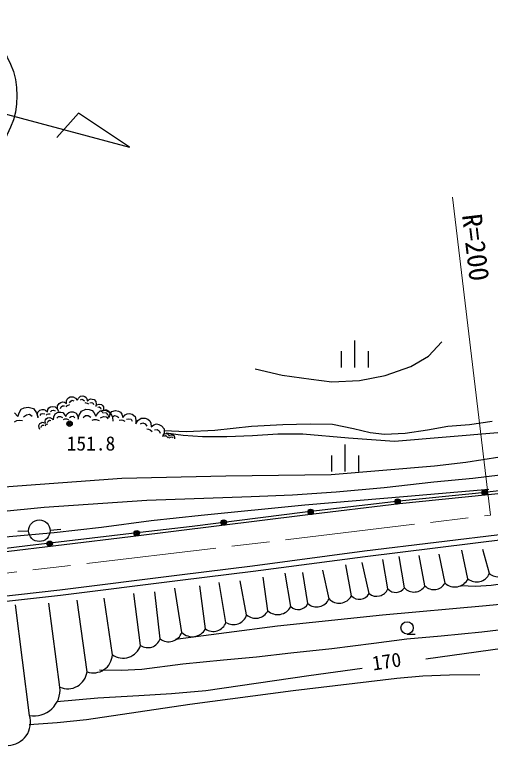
# Model space of a CAD drawing. Units: millimetres, scale not verified. Extents: x 40000 to 680000, y 20000 to 380000.
# Drawn here: x 297072 to 341028, y 263419 to 330969 of the extents above; entities that cross this region are included whole.
import ezdxf
from ezdxf.enums import TextEntityAlignment as Align

# ---------------------------------------------------------------- set-up
doc = ezdxf.new("R2010")
doc.units = ezdxf.units.MM
doc.header["$LTSCALE"] = 1000
doc.linetypes.add('CHAIN', pattern=[18.5, 12, -1.5, 3.5, -1.5])
for name, color, linetype, lineweight in [('S-BGD', 7, 'Continuous', 25), ('S-BMK', 2, 'CHAIN', 13), ('S-BMK-SRVR', 3, 'Continuous', 25), ('S-STR-HTXT', 7, 'Continuous', 13)]:
    doc.layers.add(name, color=color, linetype=linetype, lineweight=lineweight)
doc.styles.add('ＭＳ ゴシック', font='')
doc.styles.get('ＭＳ ゴシック').set_extended_font_data('MS Gothic')

msp = doc.modelspace()

# ---------------------------------------------------------------- linework, layer by layer
at = {"layer": 'S-BGD'}
for p, q in [((328478, 300851), (328478, 298353)), ((335326, 299406), (336547, 300724)), ((327229, 299852), (327229, 298353)), ((329728, 299852), (329728, 298353)), ((333665, 298429), (335326, 299406)), ((319306, 298234), (321797, 297648)), ((331321, 297600), (333665, 298429)), ((321797, 297648), (324459, 297282)), ((324459, 297282), (326388, 297038)), ((328928, 297160), (331321, 297600)), ((326388, 297038), (328928, 297160)), ((301874, 295019), (301876, 295253)), ((301876, 295253), (301918, 295417)), ((301918, 295417), (302035, 295533)), ((302035, 295533), (302207, 295634)), ((302156, 295093), (302253, 295243)), ((302207, 295634), (302475, 295653)), ((302253, 295243), (302391, 295325)), ((302391, 295325), (302555, 295283)), ((302475, 295653), (302700, 295508)), ((302700, 295508), (302857, 295322)), ((302870, 295329), (302973, 295522)), ((302973, 295522), (303145, 295692)), ((303143, 295351), (303280, 295419)), ((303145, 295692), (303384, 295725)), ((303280, 295419), (303416, 295372)), ((303384, 295725), (303554, 295668)), ((303416, 295372), (303530, 295258)), ((303554, 295668), (303679, 295587)), ((303679, 295587), (303747, 295451)), ((303747, 295451), (303791, 295246)), ((303791, 295246), (303951, 295382)), ((303951, 295382), (304088, 295449)), ((304088, 295449), (304236, 295437)), ((304236, 295437), (304407, 295379)), ((304407, 295379), (304577, 295208)), ((304577, 295208), (304610, 294969)), ((297686, 294492), (297964, 294618)), ((297964, 294618), (298327, 294685)), ((298327, 294685), (298804, 294547)), ((298804, 294547), (299103, 294150)), ((300150, 294464), (300230, 294614)), ((300230, 294614), (300372, 294699)), ((300372, 294699), (300563, 294757)), ((300563, 294757), (300828, 294712)), ((300828, 294712), (301012, 294517)), ((301012, 294517), (301120, 294299)), ((301029, 294798), (301175, 295024)), ((301048, 294531), (301029, 294798)), ((301136, 294304), (301048, 294531)), ((301175, 295024), (301347, 295126)), ((301316, 294550), (301358, 294714)), ((301347, 295126), (301505, 295173)), ((301358, 294714), (301496, 294796)), ((301496, 294796), (301674, 294808)), ((301505, 295173), (301669, 295130)), ((301669, 295130), (301874, 295019)), ((301824, 294711), (301907, 294807)), ((301907, 294807), (302011, 294868)), ((302011, 294868), (302169, 294915)), ((303552, 295099), (303665, 295098)), ((303665, 295098), (303768, 295064)), ((303768, 295064), (303893, 294984)), ((304007, 295097), (304166, 295119)), ((304166, 295119), (304303, 295073)), ((304303, 295073), (304370, 294936)), ((304530, 294768), (304681, 294891)), ((304610, 294969), (304575, 294753)), ((304681, 294891), (304880, 294972)), ((304762, 294692), (304897, 294701)), ((304880, 294972), (305087, 294918)), ((304897, 294701), (304994, 294617)), ((304994, 294617), (305048, 294484)), ((305087, 294918), (305208, 294812)), ((305208, 294812), (305283, 294704)), ((305291, 294568), (305258, 294385)), ((305283, 294704), (305291, 294568)), ((297071, 294153), (297356, 293830)), ((297356, 293830), (297508, 294233)), ((297508, 294233), (297686, 294492)), ((297892, 293778), (298157, 293977)), ((298157, 293977), (298448, 294030)), ((298448, 294030), (298706, 293852)), ((299103, 294150), (299256, 293727)), ((299175, 293959), (299220, 294224)), ((299207, 293718), (299175, 293959)), ((299220, 294224), (299415, 294408)), ((299415, 294408), (299606, 294466)), ((299440, 293914), (299520, 294064)), ((299520, 294064), (299673, 294110)), ((299606, 294466), (299771, 294475)), ((299673, 294110), (299849, 294080)), ((299771, 294475), (299921, 294395)), ((299921, 294395), (300094, 294238)), ((299972, 293951), (300075, 294024)), ((300075, 294024), (300190, 294059)), ((300094, 294238), (300150, 294464)), ((300190, 294059), (300355, 294067)), ((300385, 294243), (300515, 294366)), ((300515, 294366), (300668, 294413)), ((300668, 294413), (300817, 294333)), ((300699, 293800), (300831, 294078)), ((300831, 294078), (301104, 294222)), ((301104, 294222), (301334, 294227)), ((301334, 294227), (301519, 294185)), ((301519, 294185), (301660, 294050)), ((301660, 294050), (301803, 293823)), ((301803, 293823), (301936, 294056)), ((301936, 294056), (302071, 294197)), ((302071, 294197), (302254, 294247)), ((302254, 294247), (302484, 294252)), ((302484, 294252), (302763, 294120)), ((302763, 294120), (302906, 293847)), ((302906, 293847), (302958, 293572)), ((302955, 293572), (303042, 293951)), ((303042, 293951), (303258, 294322)), ((303258, 294322), (303653, 294490)), ((303414, 293736), (303617, 293915)), ((303617, 293915), (303873, 293899)), ((303653, 294490), (303972, 294470)), ((303873, 293899), (304120, 293756)), ((303972, 294470), (304224, 294390)), ((304224, 294390), (304403, 294187)), ((304403, 294187), (304575, 293856)), ((304575, 293856), (304787, 294163)), ((304787, 294163), (304990, 294343)), ((304990, 294343), (305249, 294391)), ((305011, 294346), (305104, 294307)), ((305104, 294307), (305177, 294244)), ((305177, 294244), (305252, 294135)), ((305249, 294391), (305569, 294371)), ((305258, 294385), (305436, 294442)), ((305384, 294189), (305523, 294153)), ((305436, 294442), (305571, 294451)), ((305523, 294153), (305619, 294068)), ((305569, 294371), (305940, 294156)), ((305571, 294451), (305688, 294390)), ((305619, 294068), (305628, 293933)), ((305688, 294390), (305809, 294285)), ((305727, 293718), (305845, 294012)), ((305835, 293879), (305733, 293713)), ((305809, 294285), (305890, 294086)), ((305890, 294086), (305835, 293879)), ((305845, 294012), (306065, 294282)), ((305940, 294156), (306108, 293761)), ((306065, 294282), (306403, 294367)), ((306116, 293792), (306302, 293911)), ((306302, 293911), (306505, 293866)), ((306403, 294367), (306657, 294311)), ((306505, 293866), (306685, 293719)), ((306657, 294311), (306849, 294215)), ((306849, 294215), (306967, 294030)), ((306967, 294030), (307063, 293742)), ((307063, 293742), (307272, 293962)), ((307272, 293962), (307458, 294081)), ((307458, 294081), (307672, 294087)), ((307672, 294087), (307926, 294031)), ((307926, 294031), (308197, 293811)), ((297072, 293326), (297277, 293439)), ((297277, 293439), (297496, 293479)), ((297496, 293479), (297800, 293460)), ((299392, 293160), (299514, 293248)), ((299514, 293248), (299629, 293294)), ((299629, 293294), (299754, 293274)), ((299754, 293274), (299915, 293206)), ((299900, 293380), (299920, 293505)), ((299915, 293206), (299900, 293380)), ((299920, 293505), (299999, 293600)), ((299999, 293600), (300121, 293688)), ((300120, 293280), (300182, 293399)), ((300121, 293688), (300319, 293721)), ((300182, 293399), (300279, 293470)), ((300279, 293470), (300405, 293450)), ((300319, 293721), (300498, 293628)), ((300498, 293628), (300628, 293500)), ((300659, 293523), (300699, 293800)), ((300978, 293668), (301113, 293809)), ((301113, 293809), (301297, 293812)), ((301297, 293812), (301483, 293724)), ((301579, 293543), (301716, 293591)), ((301716, 293591), (301854, 293594)), ((301854, 293594), (302039, 293552)), ((302127, 293738), (302309, 293834)), ((302309, 293834), (302493, 293838)), ((302493, 293838), (302634, 293703)), ((304232, 293493), (304428, 293545)), ((304428, 293545), (304619, 293533)), ((304619, 293533), (304871, 293453)), ((305014, 293700), (305278, 293812)), ((305278, 293812), (305533, 293797)), ((305533, 293797), (305713, 293593)), ((306108, 293761), (306148, 293374)), ((306742, 293494), (306906, 293511)), ((306906, 293511), (307058, 293477)), ((307058, 293477), (307250, 293382)), ((307396, 293562), (307622, 293619)), ((307622, 293619), (307825, 293574)), ((307825, 293574), (307943, 293388)), ((308197, 293811), (308282, 293473)), ((308282, 293473), (308265, 293157)), ((308267, 293157), (308460, 293437)), ((308460, 293437), (308755, 293669)), ((308693, 293142), (308916, 293222)), ((308755, 293669), (309131, 293678)), ((308916, 293222), (309119, 293127)), ((309131, 293678), (309384, 293559)), ((309384, 293559), (309563, 293413)), ((309563, 293413), (309643, 293190)), ((309643, 293190), (309676, 292865)), ((339098, 293084), (341198, 293401)), ((299300, 292981), (299392, 293160)), ((299333, 292783), (299300, 292981)), ((299414, 292620), (299333, 292783)), ((299531, 292816), (299551, 292941)), ((299551, 292941), (299648, 293012)), ((299648, 293012), (299780, 293034)), ((299899, 292972), (299955, 293049)), ((299955, 293049), (300028, 293102)), ((300028, 293102), (300142, 293148)), ((309119, 293127), (309274, 292930)), ((309280, 292680), (309456, 292659)), ((309456, 292659), (309607, 292588)), ((309607, 292588), (309786, 292442)), ((309676, 292865), (309947, 293047)), ((309947, 293047), (310171, 293127)), ((309983, 292597), (310233, 292603)), ((310171, 293127), (310397, 293082)), ((310233, 292603), (310436, 292507)), ((310397, 293082), (310650, 292963)), ((310436, 292507), (310516, 292284)), ((310650, 292963), (310883, 292668)), ((310850, 292522), (312950, 292425)), ((310883, 292668), (310892, 292293)), ((312950, 292425), (315563, 292571)), ((315563, 292571), (318957, 292913)), ((318957, 292913), (321863, 293084)), ((321863, 293084), (324378, 293132)), ((324378, 293132), (326454, 293108)), ((326454, 293108), (328383, 292717)), ((328383, 292717), (329921, 292327)), ((333164, 292278), (335215, 292595)), ((335215, 292595), (337096, 292937)), ((337096, 292937), (339098, 293084)), ((310757, 291985), (310808, 292109)), ((310892, 292293), (310799, 291965)), ((310808, 292109), (310901, 292223)), ((310901, 292223), (311044, 292259)), ((310922, 292016), (311001, 292066)), ((311001, 292066), (311087, 292046)), ((311044, 292259), (311152, 292235)), ((311087, 292046), (311163, 291984)), ((311152, 292235), (311233, 292194)), ((311186, 291889), (311256, 291896)), ((311233, 292194), (311282, 292115)), ((311256, 291896), (311320, 291881)), ((311282, 292115), (311323, 291993)), ((311320, 291881), (311401, 291840)), ((311323, 291993), (311411, 292086)), ((311411, 292086), (311490, 292136)), ((311463, 291917), (311559, 291940)), ((311490, 292136), (311581, 292138)), ((311559, 291940), (311645, 291921)), ((311581, 292138), (311688, 292114)), ((311645, 291921), (311695, 291842)), ((311688, 292114), (311802, 292021)), ((311802, 292021), (311838, 291878)), ((311838, 291878), (311830, 291744)), ((329921, 292327), (331259, 292180)), ((331259, 292180), (333164, 292278)), ((327584, 291219), (327584, 288721)), ((326334, 290220), (326334, 288721)), ((328833, 290220), (328833, 288721)), ((339646, 286748), (344424, 287283)), ((332586, 286035), (339646, 286748)), ((344393, 286945), (332646, 285734)), ((323922, 285001), (332586, 286035)), ((332646, 285734), (323928, 284691)), ((323928, 284691), (307767, 282706)), ((313489, 283683), (323922, 285001)), ((298357, 283233), (297358, 283202)), ((298264, 281901), (307855, 283041)), ((300354, 283327), (301352, 283391)), ((307855, 283041), (313489, 283683)), ((307767, 282706), (288009, 280317)), ((329398, 281390), (342731, 283029)), ((329461, 280894), (342798, 282534)), ((288030, 280653), (298264, 281901)), ((319041, 280023), (329398, 281390)), ((336837, 278427), (336309, 281092)), ((338958, 278808), (338376, 281472)), ((340933, 279297), (340334, 281527)), ((319106, 279528), (329461, 280894)), ((329820, 277449), (329183, 280331)), ((331560, 277884), (331087, 280602)), ((333083, 277992), (332610, 280874)), ((334987, 278155), (334459, 280983)), ((312316, 279173), (319041, 280023)), ((328188, 277231), (327660, 280113)), ((301261, 277807), (312316, 279173)), ((312379, 278678), (319106, 279528)), ((322585, 276252), (322057, 279352)), ((324162, 276524), (323689, 279406)), ((326120, 276959), (325538, 279624)), ((301319, 277311), (312379, 278678)), ((316601, 274784), (315964, 278482)), ((318505, 275491), (317923, 278645)), ((320463, 275872), (320044, 278971)), ((284890, 275986), (301261, 277807)), ((312521, 273860), (311884, 277938)), ((314697, 274186), (314169, 278155)), ((284951, 275490), (301319, 277311)), ((306102, 271793), (305357, 277014)), ((308713, 272663), (308077, 277449)), ((310508, 273262), (310035, 277612)), ((298432, 266193), (297143, 276415)), ((301261, 268803), (300243, 276579)), ((303763, 270216), (302854, 276850)), ((333329, 273713), (334079, 273713))]:
    msp.add_line(p, q, dxfattribs=at)
for points in [[(295765, 285049), (299788, 285424), (309290, 286096), (318927, 286420), (322741, 286582), (326768, 286862), (331224, 287262), (335803, 287778), (339400, 288124), (343186, 288595), (346245, 289154), (349297, 289814), (358687, 291810), (367916, 294352), (371638, 295485), (375569, 296573), (384809, 298952), (388378, 299710), (392006, 300370), (393247, 300515), (394647, 300557), (395458, 300408)], [(311078, 292301), (312647, 292087), (314443, 291962), (316664, 291960), (319060, 292067), (321392, 292203), (323686, 292223), (327910, 291835), (332173, 291553), (341713, 292348), (345559, 292695), (349385, 293141), (353813, 293723), (358215, 294422), (359792, 294782), (361437, 295269), (370334, 298828), (372559, 299726), (374701, 300479)], [(287616, 286660), (297334, 287424), (306992, 288129), (316593, 288330), (326311, 288466), (335863, 289248), (338752, 289605), (341912, 290103), (346346, 290753), (350896, 291530), (360147, 293548), (362443, 294203), (364911, 295020), (367389, 295919), (370167, 297047), (372007, 297928), (374141, 298828)], [(246941, 276955), (256123, 278697), (259441, 279152), (262879, 279521), (272313, 280502), (276892, 280936), (281550, 281482), (283972, 281749), (286566, 281927), (296219, 282704), (300721, 283103), (305101, 283593), (309680, 284193), (314300, 284695), (323900, 285647), (333365, 286449), (340894, 287113)], [(338279, 278188), (339679, 278143), (341097, 278214), (349951, 279447)], [(311949, 273249), (321366, 274465), (331047, 275498), (340638, 276355), (350117, 277280), (359554, 278214), (361742, 278445), (363766, 278559), (365765, 278588), (367650, 278473), (368408, 278121)], [(304922, 270398), (306924, 270385), (308835, 270476), (312605, 270956), (316366, 271320), (319413, 271590), (322589, 271973), (326378, 272363), (330246, 272864), (333303, 273255), (336488, 273560), (340254, 273908), (344091, 274366), (353664, 275666), (358179, 276266), (362791, 276773), (364890, 276994), (367292, 277124), (368657, 276762)], [(335062, 271417), (344570, 272736), (353979, 274030), (363673, 275033), (366066, 275187), (368321, 275235), (369241, 275237)], [(300983, 267481), (304768, 267813), (308551, 268043), (311561, 268210), (314748, 268491), (324247, 269869), (329197, 270555)], [(298409, 265359), (301004, 265536), (303712, 265824), (313264, 267238), (322804, 268500), (332399, 269640), (334790, 269849), (337247, 269954), (340039, 269967)]]:
    msp.add_lwpolyline(points, dxfattribs=at)
for centre, major_axis in [((302149, 293157), (250, 0)), ((302149, 293157), (150, 0)), ((302149, 293157), (50, 0)), ((340508, 286796), (250, 0)), ((340508, 286796), (150, 0)), ((340508, 286796), (50, 0)), ((332455, 285963), (250, 0)), ((332455, 285963), (150, 0)), ((332455, 285963), (50, 0)), ((324420, 285002), (250, 0)), ((324420, 285002), (150, 0)), ((324420, 285002), (50, 0)), ((299356, 283263), (1000, 0)), ((316387, 284017), (250, 0)), ((316387, 284017), (150, 0)), ((316387, 284017), (50, 0)), ((308355, 283030), (250, 0)), ((308355, 283030), (150, 0)), ((308355, 283030), (50, 0)), ((300322, 282058), (250, 0)), ((300322, 282058), (150, 0)), ((300322, 282058), (50, 0)), ((333329, 274283), (570, 0))]:
    msp.add_ellipse(centre, major_axis=major_axis, ratio=0.999623, dxfattribs=at)
for centre, major_axis, start_param, end_param in [((341688, 280161), (1147, 0), 3.994117, 5.848707), ((339762, 279793), (1271, 0), 4.028147, 5.882738), ((335810, 278985), (1168, 0), 3.931106, 5.785696), ((337755, 279413), (1347, 0), 3.96269, 5.81728), ((330527, 278319), (1121, 0), 4.030072, 5.884663), ((332281, 278509), (954, 0), 3.856401, 5.710992), ((333974, 278788), (1194, 0), 3.870599, 5.72519), ((324978, 277476), (1254, 0), 4.003763, 5.858353), ((327052, 277870), (1303, 0), 3.915921, 5.770512), ((328922, 277952), (1029, 0), 3.917645, 5.772236), ((323271, 276980), (1001, 0), 3.955829, 5.810419), ((319341, 276415), (1247, 0), 3.977142, 5.831732), ((321381, 276857), (1347, 0), 3.96269, 5.81728), ((317288, 275851), (1269, 0), 4.14073, 5.99532), ((315425, 275199), (1247, 0), 4.089605, 5.944195), ((311290, 274315), (1312, 0), 4.074069, 5.92866), ((313487, 274838), (1375, 0), 3.933984, 5.788574), ((309386, 273635), (1183, 0), 4.106844, 5.961435), ((307081, 273207), (1720, 0), 4.106844, 5.961435), ((304341, 271882), (1763, 0), 4.378444, 6.233034), ((301982, 270448), (1796, 0), 4.299545, 6.154135), ((298867, 268558), (2406, 0), 4.530513, 6.385104), ((296413, 265540), (2122, 0), 4.741227, 6.595818)]:
    msp.add_ellipse(centre, major_axis=major_axis, ratio=0.999623, start_param=start_param, end_param=end_param, dxfattribs=at)
at = {"layer": 'S-BMK'}
msp.add_line((285365, 278025), (341028, 284695), dxfattribs=at)
at = {"layer": 'S-BMK-SRVR'}
for p, q in [((275800, 327264), (307697, 318721)), ((302977, 321853), (300983, 319613)), ((307697, 318721), (302977, 321853))]:
    msp.add_line(p, q, dxfattribs=at)
msp.add_ellipse((289792, 323473), major_axis=(7498, 0), ratio=0.999623, dxfattribs=at)
at = {"layer": 'S-STR-HTXT'}
msp.add_line((341028, 284695), (337522, 314084), dxfattribs=at)

# ---------------------------------------------------------------- texts
at = {"layer": 'S-STR-HTXT', "style": 'ＭＳ ゴシック'}
for s, height, rotation, p in [('R=200', 1833, 276.803, (337854, 312372)), ('170', 1320, 8.397, (330265, 269948))]:
    msp.add_text(s, height=height, rotation=rotation, dxfattribs=at).set_placement(p, align=Align.BOTTOM_LEFT)
msp.add_text('151.8', height=1320, dxfattribs=at).set_placement((301880, 290276), align=Align.BOTTOM_LEFT)

doc.saveas('drawing.dxf')
